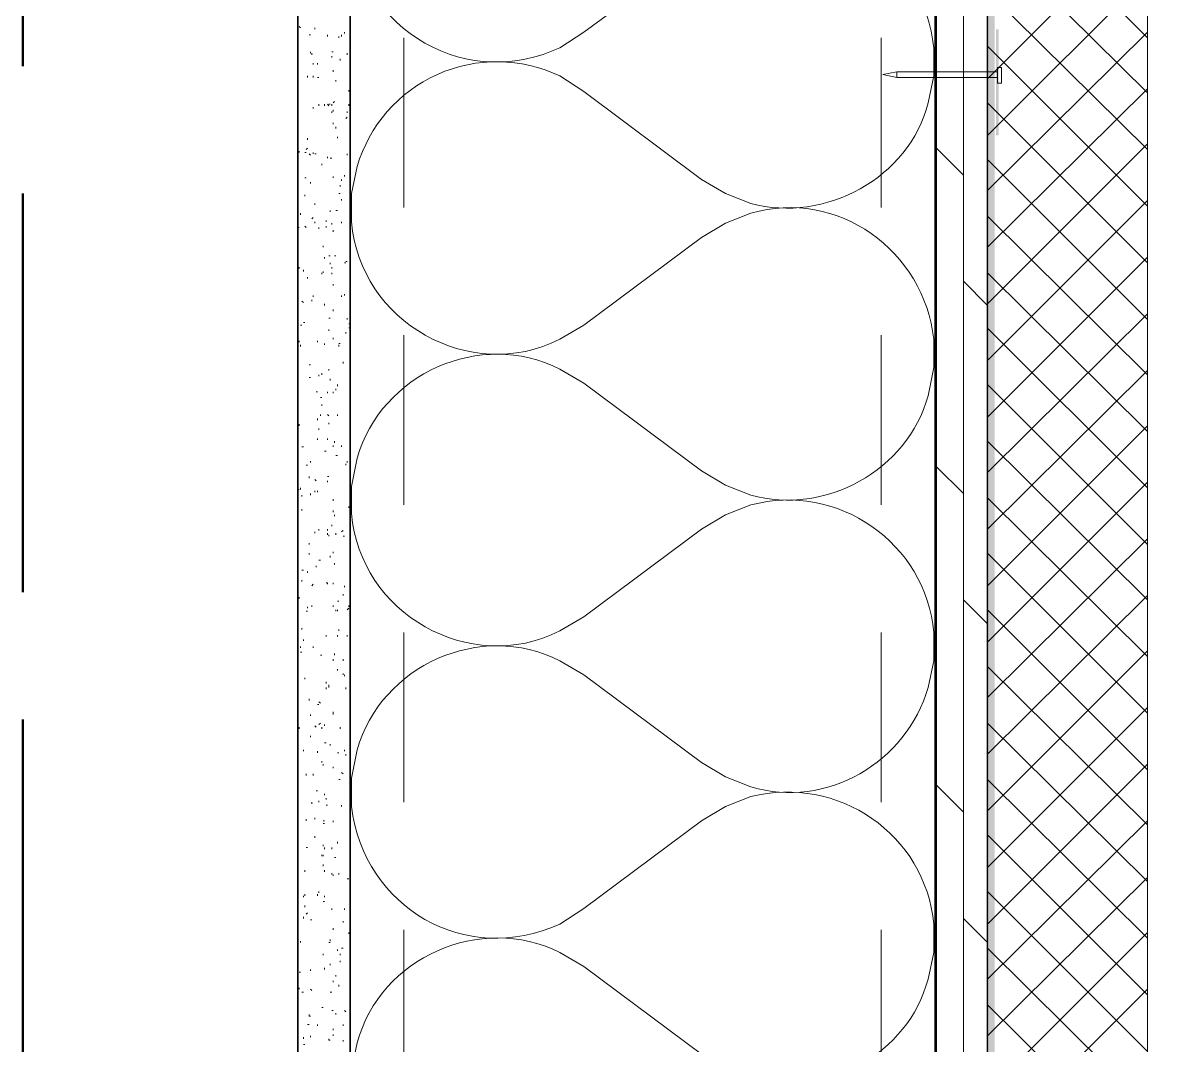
# Model space of a CAD drawing. Header units: inches. Extents: x 5 to 516, y -193 to 129.
# Drawn here: x 77.287 to 78.185, y -189.386 to -188.584 of the extents above; entities that cross this region are included whole.
import ezdxf

# ---------------------------------------------------------------- set-up
doc = ezdxf.new("R2010")
doc.units = ezdxf.units.IN
doc.header["$MEASUREMENT"] = 0
doc.linetypes.add('PDF_IMPORT', pattern=[1, 0.8, -0.2])
doc.layers.add('PDF8_Geometry', color=7, linetype='Continuous')
doc.layers.add('PDF8_Solid Fills', color=7, linetype='Continuous')

msp = doc.modelspace()

# ---------------------------------------------------------------- hatches: boundary and pattern name
at = {"layer": 'PDF8_Solid Fills', "transparency": 33554559}
msp.add_hatch(color=256, dxfattribs=at).paths.add_polyline_path([(78.0487701, -188.5757832), (78.0444044, -188.5757832), (78.0444044, -189.8902278), (78.0488489, -189.8857834), (78.0488487, -171.2291155), (78.0477376, -171.2291155)])

# ---------------------------------------------------------------- linework, layer by layer
at = {"layer": 'PDF8_Geometry', "lineweight": 35}
for points in [[(78.0021816, -189.8957837), (78.0021816, -171.2291155), (78.0432928, -171.2291155), (78.0432928, -189.8957837)], [(77.5021816, -189.854672), (77.5021816, -177.2702266), (77.5432927, -177.2702266), (77.5432927, -189.854672)]]:
    msp.add_lwpolyline(points, close=True, dxfattribs=at)
at = {"layer": 'PDF8_Geometry', "lineweight": 15}
for points in [[(78.0032938, -189.8957831), (78.0032938, -171.229115)], [(78.024403, -189.8957831), (78.024403, -171.229115)], [(78.1688483, -188.5957831), (78.0432928, -188.4702275)], [(78.0432922, -188.6280054), (78.1688478, -188.5024498)], [(78.1688483, -188.6391164), (78.0432928, -188.5146719)], [(78.0432922, -188.6724497), (78.1688478, -188.5468942)], [(78.1688483, -188.683561), (78.0432928, -188.5591165)], [(77.5032945, -188.5868939), (77.5044056, -188.5880051)], [(77.5121834, -188.5935606), (77.5110723, -188.5935606)], [(77.5155168, -188.5891162), (77.5155168, -188.5880051)], [(77.5255167, -188.5946717), (77.5255167, -188.5935606)], [(77.5344056, -188.5957828), (77.5344056, -188.5946717)], [(77.5366279, -188.5946717), (77.5366279, -188.5935606)], [(77.5388501, -188.5924495), (77.5388501, -188.5913384)], [(78.0432922, -188.715783), (78.1688478, -188.5913386)], [(77.9966279, -188.646894), (78.0010723, -188.6257828), (78.0010723, -188.6035606)], [(78.0032938, -188.5991166), (78.0021827, -188.5968943)], [(78.1688483, -188.7280053), (78.0432928, -188.6024497)], [(77.5021834, -188.6124495), (77.5021834, -188.6113384)], [(77.5121834, -188.6080051), (77.5121834, -188.6068939)], [(77.5132945, -188.6091162), (77.5132945, -188.6080051)], [(77.5299612, -188.6068939), (77.5288501, -188.6068939)], [(77.5288501, -188.6113384), (77.5288501, -188.6102273)], [(77.5355167, -188.6124495), (77.5355167, -188.6135606)], [(77.5410723, -188.6091162), (77.5410723, -188.6080051)], [(77.5144056, -188.6168939), (77.5144056, -188.6157828)], [(77.517739, -188.6168939), (77.517739, -188.6157828)], [(77.5299612, -188.6213384), (77.5299612, -188.6224495)], [(77.972184, -188.6224498), (78.0510729, -188.6224498)], [(77.5099612, -188.6268939), (77.5099612, -188.6257828)], [(77.5144056, -188.6257828), (77.5144056, -188.6268939)], [(77.517739, -188.6268939), (77.5188501, -188.6268939)], [(77.5321834, -188.6291162), (77.5321834, -188.6302273)], [(77.972184, -188.6268943), (78.0510729, -188.6268943)], [(77.5421834, -188.6368939), (77.5421834, -188.638005)], [(78.0432922, -188.7602276), (78.1688478, -188.6357832)], [(77.5188501, -188.6491162), (77.5188501, -188.6480051)], [(77.5232945, -188.6491162), (77.5232945, -188.6480051)], [(77.5255167, -188.6480051), (77.5266279, -188.6491162)], [(77.527739, -188.6480051), (77.5266279, -188.6480051)], [(77.5288501, -188.6491162), (77.5288501, -188.6480051)], [(77.5310723, -188.6457828), (77.5299612, -188.646894)], [(77.5421834, -188.6491162), (77.5421834, -188.6480051)], [(78.1688483, -188.7724499), (78.0432928, -188.6468944)], [(77.5144056, -188.6502273), (77.5144056, -188.6513384)], [(77.5288501, -188.6546717), (77.5288501, -188.6535606)], [(77.5299612, -188.6535606), (77.5299612, -188.6524495)], [(77.5410723, -188.658005), (77.5399612, -188.6591162)], [(77.5410723, -188.6535606), (77.5410723, -188.6546717)], [(77.5299612, -188.6635606), (77.5299612, -188.6624495)], [(77.5321834, -188.666894), (77.5321834, -188.6657828)], [(77.5099612, -188.6757828), (77.5099612, -188.6746717)], [(77.5332945, -188.6746717), (77.5332945, -188.6735606)], [(77.5032945, -188.6857828), (77.5032945, -188.6846717)], [(77.5099612, -188.6824495), (77.5088501, -188.6835606)], [(77.5144056, -188.6857828), (77.5144056, -188.686894)], [(78.024403, -188.703561), (78.0032918, -188.6824499)], [(78.0432922, -188.804672), (78.1688478, -188.6791164)], [(77.5110723, -188.686894), (77.5121834, -188.6880051)], [(77.5166279, -188.686894), (77.5155168, -188.686894)], [(77.5210723, -188.6957828), (77.5210723, -188.6946717)], [(77.5255167, -188.6902273), (77.5255167, -188.6891162)], [(77.5288501, -188.6902273), (77.527739, -188.6902273)], [(77.5410723, -188.6880051), (77.5410723, -188.686894)], [(78.1688483, -188.8168943), (78.0432928, -188.6913387)], [(77.5388501, -188.7046717), (77.5388501, -188.7035606)], [(77.507739, -188.7057828), (77.5088501, -188.7057828)], [(77.5121834, -188.7102273), (77.5121834, -188.7091162)], [(77.5299612, -188.7057828), (77.5299612, -188.7046717)], [(77.5355167, -188.7124495), (77.5355167, -188.7113384)], [(77.5366279, -188.7080051), (77.5366279, -188.706894)], [(77.507739, -188.7202273), (77.507739, -188.7191162)], [(77.5355167, -188.718005), (77.5344056, -188.718005)], [(77.5155168, -188.726894), (77.5155168, -188.7257828)], [(77.5366279, -188.7235606), (77.5366279, -188.7224495)], [(78.0432922, -188.8491166), (78.1688478, -188.723561)], [(77.5044056, -188.7346717), (77.5044056, -188.7335606)], [(77.5144056, -188.7368939), (77.5132945, -188.738005)], [(77.5244056, -188.7402273), (77.5244056, -188.7391162)], [(77.527739, -188.7324495), (77.527739, -188.7313384)], [(77.5332945, -188.7313384), (77.5321834, -188.7313384)], [(77.707739, -188.8324495), (77.7266279, -188.8213384), (77.8188501, -188.7524495), (77.837739, -188.7413384), (77.857739, -188.7335606)], [(78.1688483, -188.8602275), (78.0432928, -188.7357831)], [(77.5032945, -188.7446717), (77.5021834, -188.7446717)], [(77.507739, -188.7435606), (77.5088501, -188.7446717)], [(77.5155168, -188.7413384), (77.5155168, -188.7402273)], [(77.5188501, -188.7457828), (77.5188501, -188.7446717)], [(77.5244056, -188.7446717), (77.5244056, -188.7435606)], [(77.5288501, -188.7424495), (77.5288501, -188.7413384)], [(77.5299612, -188.7480051), (77.5299612, -188.746894)], [(77.5366279, -188.7413384), (77.5366279, -188.7402273)], [(77.5221834, -188.7591162), (77.5221834, -188.7602273)], [(77.5266279, -188.766894), (77.527739, -188.766894)], [(77.5310723, -188.766894), (77.5321834, -188.766894)], [(77.5032945, -188.7768939), (77.5032945, -188.7757828)], [(77.5232945, -188.7680051), (77.5232945, -188.7691162)], [(77.527739, -188.7735606), (77.527739, -188.7724495)], [(77.5288501, -188.7768939), (77.5288501, -188.7757828)], [(77.5399612, -188.7724495), (77.5388501, -188.7724495)], [(77.5399612, -188.7713384), (77.5410723, -188.7713384)], [(78.0432922, -188.8935609), (78.1688478, -188.7680054)], [(77.5066278, -188.7791162), (77.5066278, -188.7780051)], [(77.5099612, -188.7835606), (77.5099612, -188.7846717)], [(77.5210723, -188.7802273), (77.5210723, -188.7813384)], [(77.5221834, -188.7802273), (77.5221834, -188.7791162)], [(77.5288501, -188.7802273), (77.5288501, -188.7813384)], [(78.1688483, -188.9046721), (78.0432928, -188.7802277)], [(77.5299612, -188.7902273), (77.5299612, -188.7891162)], [(78.0432922, -188.805783), (78.0244033, -188.7868941)], [(77.5055167, -188.8024495), (77.5066278, -188.8035606)], [(77.5132945, -188.8024495), (77.5132945, -188.8013384)], [(77.5144056, -188.7991162), (77.5144056, -188.7980051)], [(77.5366279, -188.7991162), (77.5366279, -188.7980051)], [(77.5388501, -188.7980051), (77.5388501, -188.7968939)], [(77.5232945, -188.8046717), (77.5232945, -188.8057829)], [(77.5299612, -188.8102273), (77.5299612, -188.8091162)], [(77.5066278, -188.8191162), (77.507739, -188.8191162)], [(77.527739, -188.8157828), (77.5266279, -188.8157828)], [(77.5410723, -188.8168939), (77.5410723, -188.8157828)], [(77.5432945, -188.8202273), (77.5421834, -188.8202273)], [(78.0432922, -188.9368942), (78.1688478, -188.8124497)], [(77.5055167, -188.8213384), (77.5044056, -188.8213384)], [(77.5266279, -188.8257829), (77.5266279, -188.8246717)], [(77.5399612, -188.8280051), (77.5399612, -188.826894)], [(77.5421834, -188.8235606), (77.5432945, -188.8235606)], [(78.1688483, -188.9491165), (78.0432928, -188.8235609)], [(77.5032945, -188.8346717), (77.5032945, -188.8335606)], [(77.5044056, -188.8380051), (77.5044056, -188.8368939)], [(77.517739, -188.8346717), (77.517739, -188.8335606)], [(77.5232945, -188.8357828), (77.5232945, -188.8368939)], [(77.5299612, -188.8324495), (77.5299612, -188.8313384)], [(77.5344056, -188.8357828), (77.5355167, -188.8357828)], [(77.5344056, -188.8380051), (77.5344056, -188.8368939)], [(77.9966279, -188.8768939), (78.0010723, -188.8546717), (78.0010723, -188.8324495)], [(78.0032938, -188.8491166), (78.0021827, -188.8468944)], [(77.5110723, -188.8524495), (77.5121834, -188.8524495)], [(77.5266279, -188.856894), (77.5266279, -188.8557828)], [(77.537739, -188.8513384), (77.537739, -188.8502273)], [(77.707739, -188.8557828), (77.7266279, -188.8668939), (77.8188501, -188.9357828), (77.837739, -188.946894), (77.857739, -188.9546717)], [(77.5121834, -188.8624495), (77.5110723, -188.8624495)], [(77.5188501, -188.8613384), (77.5188501, -188.8602273)], [(77.5210723, -188.8602273), (77.5210723, -188.8591162)], [(77.527739, -188.8646717), (77.527739, -188.8635607)], [(78.0432922, -188.9813388), (78.1688478, -188.8568944)], [(77.517739, -188.8735606), (77.5166279, -188.8735606)], [(77.5255167, -188.8746717), (77.5255167, -188.8735606)], [(77.5299612, -188.8735606), (77.5299612, -188.8746717)], [(77.5321834, -188.8724495), (77.5321834, -188.8713384)], [(77.5332945, -188.8691162), (77.5332945, -188.8680051)], [(78.1688483, -188.9935608), (78.0432928, -188.8680053)], [(77.5210723, -188.8780051), (77.5199612, -188.8780051)], [(77.5210723, -188.8835606), (77.5210723, -188.8846718)], [(77.5199612, -188.8924495), (77.5199612, -188.8913384)], [(77.5255167, -188.8913384), (77.5266279, -188.8924495)], [(77.5332945, -188.8924495), (77.5332945, -188.8913384)], [(77.5032945, -188.8991162), (77.5032945, -188.9002273)], [(77.517739, -188.8957829), (77.517739, -188.8946717)], [(77.5266279, -188.8991162), (77.5266279, -188.898005)], [(78.0432922, -189.0257831), (78.1688478, -188.9002276)], [(77.517739, -188.9113384), (77.517739, -188.9102273)], [(77.5188501, -188.9035607), (77.5188501, -188.9024495)], [(77.5255167, -188.9102273), (77.5255167, -188.9113384)], [(77.5066278, -188.9168939), (77.5055167, -188.9168939)], [(77.5299612, -188.9157829), (77.5299612, -188.9168939)], [(77.5310723, -188.9124495), (77.5310723, -188.9135606)], [(77.5366279, -188.9168939), (77.5366279, -188.9157829)], [(78.1688483, -189.0368944), (78.0432928, -188.9124499)], [(77.5121834, -188.9280051), (77.5121834, -188.9291162)], [(77.5232945, -188.9202273), (77.5244056, -188.9202273)], [(77.5332945, -188.9235606), (77.5321834, -188.9235606)], [(77.5410723, -188.9291162), (77.5410723, -188.9280051)], [(77.5488501, -188.9257828), (77.5444056, -188.9480051), (77.5444056, -188.9691162)], [(77.5099612, -188.9313384), (77.5088501, -188.9313384)], [(77.5399612, -188.9313384), (77.5399612, -188.9302273)], [(78.024403, -188.953561), (78.0032918, -188.9324499)], [(77.5110723, -188.9413384), (77.5110723, -188.9402273)], [(77.5155168, -188.9424495), (77.5166279, -188.9435607)], [(77.5266279, -188.9402273), (77.5255167, -188.9402273)], [(77.5255167, -188.9446717), (77.5255167, -188.9435607)], [(78.0432922, -189.0702278), (78.1688478, -188.9446722)], [(77.5021834, -188.9502273), (77.5032945, -188.9502273)], [(77.5044056, -188.9491162), (77.5044056, -188.9502273)], [(77.5055167, -188.9557829), (77.5055167, -188.9546717)], [(77.5121834, -188.9546717), (77.5121834, -188.9535606)], [(77.5155168, -188.9524495), (77.5155168, -188.9513384)], [(77.517739, -188.9524495), (77.517739, -188.9513384)], [(77.5299612, -188.9580051), (77.5299612, -188.9591162)], [(77.5421834, -188.9646718), (77.5421834, -188.9635606)], [(77.707739, -189.0613384), (77.7266279, -189.0502273), (77.8188501, -188.9813384), (77.837739, -188.9702273), (77.857739, -188.9624496)], [(78.1688483, -189.0813387), (78.0432928, -188.9568942)], [(77.5055167, -188.966894), (77.5055167, -188.9657828)], [(77.5299612, -188.9680051), (77.5299612, -188.966894)], [(77.5310723, -188.9713384), (77.5310723, -188.9702273)], [(77.5188501, -188.9824495), (77.5188501, -188.9813384)], [(77.5255167, -188.9824495), (77.5255167, -188.9813384)], [(77.5288501, -188.9791162), (77.5288501, -188.978005)], [(77.537739, -188.9824495), (77.5366279, -188.9835607)], [(77.5432945, -188.9746718), (77.5432945, -188.9757828)], [(77.5155168, -188.9846717), (77.5155168, -188.9835607)], [(77.5255167, -188.9857829), (77.5255167, -188.9846717)], [(77.5266279, -188.9857829), (77.5266279, -188.986894)], [(77.5321834, -188.9857829), (77.5321834, -188.9846717)], [(77.5388501, -188.986894), (77.537739, -188.986894)], [(78.0432922, -189.113561), (78.1688478, -188.9891166)], [(77.5110723, -188.9935606), (77.5110723, -188.9924495)], [(77.5110723, -189.0013384), (77.5110723, -189.0002273)], [(77.5299612, -189.0002273), (77.5299612, -188.9991162)], [(78.1688483, -189.1257833), (78.0432928, -189.0002278)], [(77.5021834, -189.0102273), (77.5021834, -189.0091162)], [(77.5199612, -189.0057828), (77.5188501, -189.0057828)], [(77.527739, -189.0035606), (77.527739, -189.0024496)], [(77.5310723, -189.0091162), (77.5310723, -189.0080051)], [(77.5066278, -189.0135606), (77.5055167, -189.0135606)], [(77.5099612, -189.0157828), (77.5099612, -189.0146718)], [(77.5166279, -189.0113384), (77.5166279, -189.0102273)], [(77.5055167, -189.0224495), (77.5055167, -189.0213384)], [(77.5144056, -189.0246717), (77.5132945, -189.0257829)], [(77.5255167, -189.0246717), (77.5255167, -189.0235607), (77.5244056, -189.0235607)], [(77.5299612, -189.0246717), (77.5299612, -189.0235607)], [(77.5388501, -189.026894), (77.5388501, -189.0257829)], [(77.5032945, -189.0346718), (77.5032945, -189.0357829)], [(77.537739, -189.0335606), (77.537739, -189.0324495)], [(78.0432922, -189.1580054), (78.1688478, -189.0335609)], [(77.5099612, -189.0424496), (77.5099612, -189.0435606)], [(77.5132945, -189.0424496), (77.5132945, -189.0413384)], [(77.5299612, -189.0424496), (77.5299612, -189.0413384)], [(77.5321834, -189.0457829), (77.5321834, -189.0446718)], [(77.5332945, -189.0380051), (77.5344056, -189.0380051)], [(77.5332945, -189.0457829), (77.5332945, -189.0446718)], [(77.5421834, -189.0435606), (77.5410723, -189.0446718)], [(77.5421834, -189.0424496), (77.5421834, -189.0413384)], [(78.0432922, -189.0557831), (78.0244033, -189.0368942)], [(78.1688483, -189.1702277), (78.0432928, -189.0446721)], [(77.5021834, -189.0502273), (77.5021834, -189.0491162)], [(77.5088501, -189.0457829), (77.5099612, -189.0457829)], [(77.5055167, -189.0602273), (77.5055167, -189.0591162)], [(77.5344056, -189.0613384), (77.5344056, -189.0602273)], [(77.9966279, -189.1057829), (78.0010723, -189.0846718), (78.0010723, -189.0624495)], [(77.5066278, -189.0691162), (77.5066278, -189.0680051)], [(77.5244056, -189.0657829), (77.5244056, -189.0646717)], [(77.5332945, -189.0657829), (77.5332945, -189.0646717)], [(77.5410723, -189.0646717), (77.5410723, -189.0657829)], [(77.5044056, -189.0746717), (77.5044056, -189.0735607)], [(77.5044056, -189.0780051), (77.5055167, -189.0780051)], [(77.5144056, -189.0746717), (77.5144056, -189.0735607)], [(77.5210723, -189.0802273), (77.5199612, -189.0802273)], [(77.5310723, -189.0791162), (77.5310723, -189.0802273)], [(78.0432922, -189.20245), (78.1688478, -189.0768944)], [(77.5299612, -189.0846718), (77.5299612, -189.0835606)], [(77.537739, -189.0835606), (77.537739, -189.0846718)], [(77.707739, -189.0846718), (77.7266279, -189.0957828), (77.8188501, -189.1646718), (77.837739, -189.1757828), (77.857739, -189.1835607)], [(78.1688483, -189.2135609), (78.0432928, -189.0891165)], [(77.507739, -189.0991162), (77.507739, -189.0980051)], [(77.5332945, -189.0924495), (77.5332945, -189.0913384)], [(77.537739, -189.0957828), (77.537739, -189.0946718)], [(77.5388501, -189.0957828), (77.5388501, -189.096894)], [(78.0032938, -189.0991166), (78.0021827, -189.0968944)], [(77.5244056, -189.1024495), (77.5244056, -189.1013385)], [(77.5244056, -189.106894), (77.5244056, -189.1057829)], [(77.5266279, -189.1057829), (77.5266279, -189.1046717), (77.5266279, -189.1035607)], [(77.5399612, -189.106894), (77.5399612, -189.1057829)], [(77.5110723, -189.1157829), (77.5110723, -189.1146717)], [(77.5188501, -189.1168939), (77.5199612, -189.1180051)], [(77.5188501, -189.1191162), (77.517739, -189.1191162)], [(77.5299612, -189.126894), (77.5299612, -189.1257829), (77.5299612, -189.1246718)], [(78.0432922, -189.2468943), (78.1688478, -189.1213388)], [(77.5121834, -189.1280051), (77.5121834, -189.126894)], [(77.5199612, -189.1335606), (77.5188501, -189.1346718)], [(77.5232945, -189.1346718), (77.5232945, -189.1357829)], [(78.1688483, -189.2580055), (78.0432928, -189.1335611)], [(77.5032945, -189.1380051), (77.5032945, -189.136894)], [(77.5121834, -189.1435607), (77.5121834, -189.1446717)], [(77.5155168, -189.1357829), (77.5166279, -189.136894)], [(77.5210723, -189.1380051), (77.5210723, -189.136894)], [(77.5355167, -189.1380051), (77.5355167, -189.136894)], [(77.5244056, -189.1491162), (77.5232945, -189.1491162)], [(77.527739, -189.1513384), (77.527739, -189.1502273)], [(77.5066278, -189.1546717), (77.5066278, -189.1557829)], [(77.517739, -189.156894), (77.517739, -189.1557829)], [(77.5332945, -189.156894), (77.5344056, -189.156894)], [(77.5388501, -189.1546717), (77.5388501, -189.1557829)], [(77.5399612, -189.1591162), (77.5399612, -189.1580051)], [(77.5488501, -189.1546717), (77.5444056, -189.176894), (77.5444056, -189.1991162)], [(77.5210723, -189.1646718), (77.5210723, -189.1635606)], [(77.5221834, -189.166894), (77.5221834, -189.1657829)], [(77.5299612, -189.1691162), (77.5299612, -189.1680051)], [(78.0432922, -189.2913387), (78.1688478, -189.1657831)], [(77.5021834, -189.1757828), (77.5021834, -189.176894)], [(77.5088501, -189.1746718), (77.5088501, -189.1735607)], [(77.5144056, -189.1746718), (77.5144056, -189.1735607)], [(77.5355167, -189.1780051), (77.5344056, -189.1780051)], [(77.5366279, -189.1724495), (77.537739, -189.1735607)], [(78.1688483, -189.3024499), (78.0432928, -189.1780054)], [(77.5166279, -189.186894), (77.517739, -189.186894)], [(78.024403, -189.203561), (78.0032918, -189.1824499)], [(77.5132945, -189.196894), (77.5132945, -189.1957829)], [(77.5188501, -189.1946717), (77.5188501, -189.1957829)], [(77.5232945, -189.1902273), (77.5232945, -189.1891162)], [(77.5244056, -189.1935607), (77.5244056, -189.1924495)], [(77.5255167, -189.1980051), (77.5244056, -189.1980051)], [(77.5366279, -189.1980051), (77.5366279, -189.1991162)], [(77.707739, -189.2913384), (77.7266279, -189.2791162), (77.8188501, -189.2102273), (77.837739, -189.1991162), (77.857739, -189.1913384)], [(77.5088501, -189.2102273), (77.5088501, -189.2091162)], [(77.5155168, -189.2080051), (77.5155168, -189.2091162)], [(77.5221834, -189.2102273), (77.5232945, -189.2102273)], [(77.5232945, -189.2124496), (77.5221834, -189.2124496)], [(77.5299612, -189.2102273), (77.5299612, -189.2113384)], [(78.0432922, -189.3346722), (78.1688478, -189.2102277)], [(77.5155168, -189.2235607), (77.5155168, -189.2224495)], [(78.1688483, -189.3468942), (78.0432928, -189.2213386)], [(77.5099612, -189.2313384), (77.5088501, -189.2313384)], [(77.5221834, -189.2291162), (77.5221834, -189.2302273)], [(77.5232945, -189.2324495), (77.5232945, -189.2313384)], [(77.5288501, -189.2324495), (77.5288501, -189.2313384)], [(77.5332945, -189.2280051), (77.5332945, -189.226894)], [(77.5210723, -189.2380051), (77.5210723, -189.236894)], [(77.5221834, -189.2380051), (77.5221834, -189.236894)], [(77.5321834, -189.2391162), (77.5310723, -189.2391162)], [(77.507739, -189.2502273), (77.507739, -189.2491162)], [(77.5221834, -189.2446718), (77.5221834, -189.2457829)], [(77.5232945, -189.2502273), (77.5232945, -189.2491162)], [(77.5288501, -189.2524496), (77.5288501, -189.2513384)], [(77.5344056, -189.2524496), (77.5344056, -189.2513384)], [(77.5432945, -189.2491162), (77.5432945, -189.2480051)], [(77.5299612, -189.2524496), (77.5299612, -189.2535606)], [(77.5421834, -189.2557828), (77.5410723, -189.2557828)], [(78.0432922, -189.3791165), (78.1688478, -189.2546721)], [(77.5066278, -189.2702273), (77.5066278, -189.2691162)], [(77.507739, -189.2680051), (77.507739, -189.2691162)], [(77.517739, -189.2680051), (77.517739, -189.2691162)], [(77.5188501, -189.266894), (77.5188501, -189.2657829)], [(77.5232945, -189.2702273), (77.5232945, -189.2691162)], [(77.5432945, -189.2657829), (77.5432945, -189.266894)], [(78.1688483, -189.3913388), (78.0432928, -189.2657833)], [(77.507739, -189.276894), (77.507739, -189.2780051)], [(77.5232945, -189.2735607), (77.5221834, -189.2735607)], [(77.5066278, -189.286894), (77.5066278, -189.2857829)], [(77.5099612, -189.2824496), (77.5088501, -189.2835606)], [(77.5288501, -189.2791162), (77.5288501, -189.2802274)], [(77.5388501, -189.2802274), (77.5388501, -189.2791162)], [(78.0432922, -189.3057831), (78.0244033, -189.2868942)], [(77.5121834, -189.2880051), (77.5132945, -189.2880051)], [(77.5299612, -189.2946718), (77.5299612, -189.2957829)], [(77.537739, -189.2891162), (77.537739, -189.2902273)], [(77.9966279, -189.3346718), (78.0010723, -189.3135607), (78.0010723, -189.2913384)], [(77.5044056, -189.3057829), (77.5044056, -189.3046718)], [(77.527739, -189.3057829), (77.5266279, -189.3057829)], [(77.527739, -189.3035607), (77.527739, -189.3046718)], [(77.5421834, -189.2991162), (77.5421834, -189.2980051)], [(78.0432922, -189.4235609), (78.1688478, -189.2980053)], [(77.5221834, -189.3157829), (77.5221834, -189.3146717)], [(77.5332945, -189.3124496), (77.5332945, -189.3113384)], [(77.5355167, -189.3146717), (77.5355167, -189.3157829)], [(77.537739, -189.3102273), (77.5366279, -189.3102273)], [(77.707739, -189.3135607), (77.7266279, -189.3246718), (77.8188501, -189.3935607), (77.837739, -189.4057829), (77.857739, -189.4135607)], [(78.1688483, -189.4346721), (78.0432928, -189.3102276)], [(77.527739, -189.3224496), (77.527739, -189.3235607)], [(77.5355167, -189.3213384), (77.5355167, -189.3202274)], [(77.5044056, -189.3291162), (77.5032945, -189.3291162)], [(77.5121834, -189.326894), (77.5121834, -189.3280051)], [(77.5232945, -189.3257829), (77.5232945, -189.326894)], [(77.5321834, -189.3313384), (77.5321834, -189.3324496)], [(77.5032945, -189.3424495), (77.5032945, -189.3413385)], [(77.5299612, -189.336894), (77.5299612, -189.3357829)], [(77.5344056, -189.3402273), (77.5344056, -189.3391162)], [(77.5066278, -189.3446718), (77.5055167, -189.3446718)], [(77.5121834, -189.3424495), (77.5132945, -189.3435607)], [(77.527739, -189.3446718), (77.5288501, -189.3446718)], [(78.0032938, -189.3491166), (78.0021827, -189.3468944)], [(78.0432922, -189.4680055), (78.1688478, -189.3424499)], [(77.5221834, -189.356894), (77.5210723, -189.356894)], [(77.5288501, -189.3591162), (77.5299612, -189.3591162)], [(77.5388501, -189.3591162), (77.5399612, -189.3602274)], [(78.1688483, -189.4791164), (78.0432928, -189.354672)], [(77.5021834, -189.3624496), (77.5021834, -189.3613384)], [(77.5021834, -189.3691162), (77.5021834, -189.3680051)], [(77.5121834, -189.3635607), (77.5110723, -189.3635607), (77.5110723, -189.3624496)], [(77.5321834, -189.3624496), (77.5321834, -189.3613384)], [(77.5432945, -189.3624496), (77.5432945, -189.3613384)], [(77.5110723, -189.3702273), (77.5099612, -189.3702273)], [(77.517739, -189.3713384), (77.517739, -189.3702273)], [(77.5299612, -189.3746718), (77.5299612, -189.3735606)], [(77.537739, -189.3713384), (77.537739, -189.3702273)], [(77.5066278, -189.3802273), (77.5066278, -189.3813385)], [(77.5066278, -189.3857829), (77.507739, -189.3857829)], [(77.5121834, -189.3802273), (77.5121834, -189.3791163)], [(77.5266279, -189.3813385), (77.5266279, -189.3824495), (77.527739, -189.3824495)], [(77.5299612, -189.3791163), (77.5299612, -189.3780051)], [(77.537739, -189.3835607), (77.537739, -189.3824495)]]:
    msp.add_lwpolyline(points, dxfattribs=at)
for points in [[(78.1688483, -189.8957837), (78.1688483, -175.9368932), (78.0432928, -175.9368932), (78.0432928, -189.8957837)], [(77.9610711, -188.6246719), (77.9721822, -188.6224497), (77.9721822, -188.6268942)], [(78.0510685, -188.6313388), (78.0510685, -188.6191166), (78.0544019, -188.6191166), (78.0544019, -188.6313388)], [(77.5088501, -188.6857828), (77.507739, -188.6857828)]]:
    msp.add_lwpolyline(points, close=True, dxfattribs=at)
at = {"layer": 'PDF8_Geometry', "linetype": 'PDF_IMPORT', "lineweight": 15, "ltscale": 0.166667}
for points in [[(77.5855149, -189.8957831), (77.5855149, -177.3124488)], [(77.9599589, -189.8957831), (77.9599589, -177.3124488)]]:
    msp.add_lwpolyline(points, dxfattribs=at)
at = {"layer": 'PDF8_Geometry', "linetype": 'PDF_IMPORT', "lineweight": 50, "ltscale": 0.391111}
msp.add_lwpolyline([(79.2344047, -188.2457829), (79.2344047, -190.6824499), (77.2866256, -190.6824501), (77.286628, -188.245783), (79.2344036, -188.2457829)], dxfattribs=at)
at = {"layer": 'PDF8_Geometry', "lineweight": 15}
for points in [[(77.5488501, -188.468005), (77.5444056, -188.4891162), (77.5444056, -188.5113384, 0.52162646), (77.707739, -188.6035606), (77.7266279, -188.5913384), (77.8188501, -188.5235606), (77.837739, -188.5113384), (77.857739, -188.5035606)], [(77.5444056, -188.7402273), (77.5444056, -188.718005), (77.5488501, -188.6968939, -0.46332329), (77.707739, -188.6257828), (77.7266279, -188.638005), (77.8188501, -188.706894), (77.837739, -188.718005), (77.857739, -188.7257828)], [(77.5488501, -189.3846718), (77.5444056, -189.4057829), (77.5444056, -189.4280051, 0.52158157), (77.707739, -189.5202273), (77.7266279, -189.5080051), (77.8188501, -189.4402273), (77.837739, -189.4280051), (77.857739, -189.4202273, -0.45786326), (78.0010723, -189.5202273), (78.0010723, -189.5424496), (77.9966279, -189.5635607)]]:
    msp.add_lwpolyline(points, format="xyb", dxfattribs=at)
for points in [[(78.0010723, -188.6035606), (77.9935353, -188.5323384), (77.9269427, -188.4867087), (77.857739, -188.5035606)], [(77.857739, -188.7257828), (77.9155538, -188.7415236), (77.9819057, -188.7058199), (77.9966279, -188.646894)], [(78.0010723, -188.8324495), (77.9937205, -188.7632087), (77.9256094, -188.7133384), (77.857739, -188.7335606)], [(77.5444056, -188.7402273), (77.5507575, -188.8186532), (77.6373501, -188.8680051), (77.707739, -188.8324495)], [(77.707739, -188.8557828), (77.6455168, -188.8242643), (77.5674612, -188.8594866), (77.5488501, -188.9257828)], [(77.857739, -188.9546717), (77.915776, -188.9710421), (77.9807205, -188.9352458), (77.9966279, -188.8768939)], [(78.0010723, -189.0624495), (77.9953686, -188.9925236), (77.9251649, -188.9439495), (77.857739, -188.9624496)], [(77.5444056, -188.9691162), (77.5507575, -189.0475421), (77.6373501, -189.096894), (77.707739, -189.0613384)], [(77.707739, -189.0846718), (77.6454982, -189.0531533), (77.5674612, -189.0883755), (77.5488501, -189.1546717)], [(77.857739, -189.1835607), (77.9165908, -189.2017458), (77.9800723, -189.1640977), (77.9966279, -189.1057829)], [(78.0010723, -189.2913384), (77.9946464, -189.2209125), (77.9258316, -189.1740051), (77.857739, -189.1913384)], [(77.5444056, -189.1991162), (77.5542575, -189.2788199), (77.633813, -189.324894), (77.707739, -189.2913384)], [(77.707739, -189.3135607), (77.6455538, -189.2828385), (77.5669797, -189.3170422), (77.5488501, -189.3846718)], [(77.857739, -189.4135607), (77.9160168, -189.4293199), (77.9811279, -189.3932829), (77.9966279, -189.3346718)]]:
    msp.add_open_spline(points, degree=3, dxfattribs=at)
at = {"layer": 'PDF8_Solid Fills', "lineweight": 15, "transparency": 33554559}
for points in [[(78.0477365, -171.2291155), (78.0488476, -189.8957837), (78.0477365, -189.8957837)], [(78.0521807, -188.5891164), (78.0499585, -188.5891164), (78.0521807, -188.6724497)], [(78.0499609, -188.5891164), (78.0521831, -188.6724497), (78.0499609, -188.6724497)]]:
    msp.add_solid(points, dxfattribs=at)

doc.saveas('drawing.dxf')
